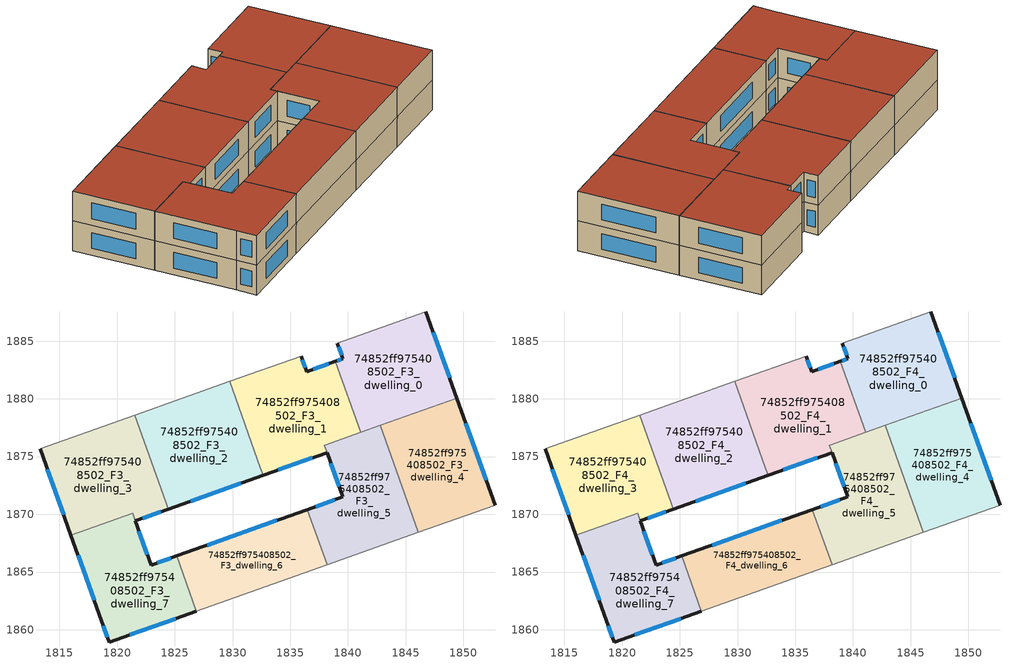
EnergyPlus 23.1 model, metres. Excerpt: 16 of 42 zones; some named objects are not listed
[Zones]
74852ff975408502_F3_dwelling_0
 floor to 74852ff975408502_F2_dwelling_0 (EU_floor_Construction): 1846.75,1887.54 1849.42,1880.05 1841.08,1877.09 1838.9,1883.24 1839.55,1883.47 1839.07,1884.81 z9
 wall outside (EU_wall_Construction): 1849.42,1880.05 1846.75,1887.54 / 1839.07,1884.81 1839.55,1883.47 1838.9,1883.24 z9:12
 wall to 74852ff975408502_F3_dwelling_1 (EU_wall_Construction): 1838.9,1883.24 1841.08,1877.09 z9:12
 wall adiabatic (EU_wall_Construction): 1846.75,1887.54 1839.07,1884.81 z9:12
 wall to 74852ff975408502_F3_dwelling_4 (EU_wall_Construction): 1842.8,1877.7 1849.42,1880.05 z9:12
 wall to 74852ff975408502_F3_dwelling_5 (EU_wall_Construction): 1841.08,1877.09 1842.8,1877.7 z9:12
 window (EU_Window_Construction): 1848.8,1881.81 1847.38,1885.78 / 1839.4,1883.42 1839.05,1883.29 / 1839.18,1884.49 1839.44,1883.78 z9.7:11.3
74852ff975408502_F3_dwelling_1
 floor to 74852ff975408502_F2_dwelling_1 (EU_floor_Construction): 1838.9,1883.24 1841.08,1877.09 1837.96,1875.98 1838.19,1875.34 1832.65,1873.37 1832.42,1874.02 1829.76,1881.5 1835.93,1883.69 1836.41,1882.36 z9
 wall outside (EU_wall_Construction): 1838.9,1883.24 1836.41,1882.36 1835.93,1883.69 / 1832.65,1873.38 1838.19,1875.34 z9:12
 wall adiabatic (EU_wall_Construction): 1835.93,1883.69 1829.76,1881.5 z9:12
 wall to 74852ff975408502_F3_dwelling_5 (EU_wall_Construction): 1838.19,1875.34 1837.96,1875.98 / 1837.97,1875.99 1841.08,1877.09 z9:12
 wall to 74852ff975408502_F3_dwelling_2 (EU_wall_Construction): 1829.76,1881.5 1832.42,1874.02 / 1832.42,1874.01 1832.65,1873.37 z9:12
 window (EU_Window_Construction): 1836.3,1882.67 1836.05,1883.38 / 1838.32,1883.03 1837,1882.57 / 1833.95,1873.84 1836.89,1874.88 z9.7:11.3
74852ff975408502_F3_dwelling_2
 floor to 74852ff975408502_F2_dwelling_2 (EU_floor_Construction): 1829.76,1881.5 1832.65,1873.37 1824.44,1870.46 1821.55,1878.59 z9
 wall outside (EU_wall_Construction): 1824.44,1870.46 1832.65,1873.37 z9:12
 wall adiabatic (EU_wall_Construction): 1829.76,1881.5 1821.55,1878.59 z9:12
 wall to 74852ff975408502_F3_dwelling_3 (EU_wall_Construction): 1821.55,1878.59 1824.21,1871.1 1824.43,1870.46 z9:12
 window (EU_Window_Construction): 1826.37,1871.14 1830.72,1872.69 z9.7:11.3
74852ff975408502_F3_dwelling_3
 floor to 74852ff975408502_F2_dwelling_3 (EU_floor_Construction): 1821.55,1878.59 1824.43,1870.46 1821.57,1869.44 1821.34,1870.08 1816,1868.18 1813.32,1875.67 z9
 wall outside (EU_wall_Construction): 1813.32,1875.67 1816,1868.18 / 1821.57,1869.44 1824.43,1870.46 z9:12
 wall to 74852ff975408502_F3_dwelling_7 (EU_wall_Construction): 1816,1868.18 1821.34,1870.08 1821.57,1869.44 z9:12
 wall adiabatic (EU_wall_Construction): 1821.55,1878.59 1813.32,1875.67 z9:12
 window (EU_Window_Construction): 1813.95,1873.91 1815.37,1869.94 / 1822.24,1869.68 1823.76,1870.22 z9.7:11.3
74852ff975408502_F3_dwelling_4
 floor to 74852ff975408502_F2_dwelling_4 (EU_floor_Construction): 1849.42,1880.05 1852.73,1870.79 1846.09,1868.43 1842.8,1877.7 z9
 wall outside (EU_wall_Construction): 1852.73,1870.79 1849.42,1880.05 z9:12
 wall to 74852ff975408502_F3_dwelling_5 (EU_wall_Construction): 1842.8,1877.7 1846.09,1868.43 z9:12
 wall adiabatic (EU_wall_Construction): 1846.09,1868.43 1852.73,1870.79 z9:12
 window (EU_Window_Construction): 1851.95,1872.96 1850.2,1877.88 z9.7:11.3
74852ff975408502_F3_dwelling_5
 floor to 74852ff975408502_F2_dwelling_5 (EU_floor_Construction): 1842.8,1877.7 1846.09,1868.43 1838.18,1865.62 1836.48,1870.41 1839.56,1871.5 1837.97,1875.99 z9
 wall outside (EU_wall_Construction): 1838.19,1875.34 1839.56,1871.5 1836.48,1870.41 z9:12
 wall adiabatic (EU_wall_Construction): 1838.18,1865.62 1846.09,1868.43 z9:12
 wall to 74852ff975408502_F3_dwelling_6 (EU_wall_Construction): 1836.48,1870.41 1838.18,1865.62 z9:12
 window (EU_Window_Construction): 1838.51,1874.44 1839.24,1872.4 / 1838.83,1871.25 1837.2,1870.67 z9.7:11.3
74852ff975408502_F3_dwelling_6
 floor to 74852ff975408502_F2_dwelling_6 (EU_floor_Construction): 1836.48,1870.41 1838.18,1865.62 1826.86,1861.6 1825.16,1866.39 z9
 wall outside (EU_wall_Construction): 1836.48,1870.41 1825.16,1866.39 z9:12
 wall adiabatic (EU_wall_Construction): 1826.86,1861.6 1838.18,1865.62 z9:12
 wall to 74852ff975408502_F3_dwelling_7 (EU_wall_Construction): 1825.16,1866.39 1826.86,1861.6 z9:12
 window (EU_Window_Construction): 1833.82,1869.47 1827.82,1867.33 z9.7:11.3
74852ff975408502_F3_dwelling_7
 floor to 74852ff975408502_F2_dwelling_7 (EU_floor_Construction): 1825.16,1866.39 1826.86,1861.6 1819.31,1858.92 1818.64,1860.8 1816,1868.18 1821.34,1870.08 1822.95,1865.6 z9
 wall outside (EU_wall_Construction): 1816,1868.18 1818.64,1860.8 1819.31,1858.92 1826.86,1861.6 / 1825.16,1866.39 1822.95,1865.6 1821.57,1869.43 z9:12
 window (EU_Window_Construction): 1821.09,1859.55 1825.09,1860.97 / 1818.8,1860.36 1819.16,1859.36 / 1816.62,1866.45 1818.02,1862.54 / 1822.62,1866.5 1821.9,1868.53 / 1824.64,1866.2 1823.46,1865.79 z9.7:11.3
74852ff975408502_F4_dwelling_0
 floor to 74852ff975408502_F3_dwelling_0 (EU_floor_Construction): 1846.75,1887.54 1849.42,1880.05 1841.08,1877.09 1838.9,1883.24 1839.55,1883.47 1839.07,1884.81 z12
 wall outside (EU_wall_Construction): 1849.42,1880.05 1846.75,1887.54 / 1839.07,1884.81 1839.55,1883.47 1838.9,1883.24 z12:15
 wall to 74852ff975408502_F4_dwelling_1 (EU_wall_Construction): 1838.9,1883.24 1841.08,1877.09 z12:15
 wall adiabatic (EU_wall_Construction): 1846.75,1887.54 1839.07,1884.81 z12:15
 wall to 74852ff975408502_F4_dwelling_4 (EU_wall_Construction): 1842.8,1877.7 1849.42,1880.05 z12:15
 wall to 74852ff975408502_F4_dwelling_5 (EU_wall_Construction): 1841.08,1877.09 1842.8,1877.7 z12:15
 window (EU_Window_Construction): 1848.8,1881.81 1847.38,1885.78 / 1839.4,1883.42 1839.05,1883.29 / 1839.18,1884.49 1839.44,1883.78 z12.7:14.3
 roof outside (EU_roof_Construction): 1849.42,1880.05 1846.75,1887.54 1839.07,1884.81 1839.55,1883.47 1838.9,1883.24 1841.08,1877.09 z15
74852ff975408502_F4_dwelling_1
 floor to 74852ff975408502_F3_dwelling_1 (EU_floor_Construction): 1838.9,1883.24 1841.08,1877.09 1837.96,1875.98 1838.19,1875.34 1832.65,1873.37 1832.42,1874.02 1829.76,1881.5 1835.93,1883.69 1836.41,1882.36 z12
 wall outside (EU_wall_Construction): 1838.9,1883.24 1836.41,1882.36 1835.93,1883.69 / 1832.65,1873.38 1838.19,1875.34 z12:15
 wall adiabatic (EU_wall_Construction): 1835.93,1883.69 1829.76,1881.5 z12:15
 wall to 74852ff975408502_F4_dwelling_5 (EU_wall_Construction): 1838.19,1875.34 1837.96,1875.98 / 1837.97,1875.99 1841.08,1877.09 z12:15
 wall to 74852ff975408502_F4_dwelling_2 (EU_wall_Construction): 1829.76,1881.5 1832.42,1874.02 / 1832.42,1874.01 1832.65,1873.37 z12:15
 window (EU_Window_Construction): 1836.3,1882.67 1836.05,1883.38 / 1838.32,1883.03 1837,1882.57 / 1833.95,1873.84 1836.89,1874.88 z12.7:14.3
 roof outside (EU_roof_Construction): 1838.19,1875.34 1837.96,1875.98 1841.08,1877.09 1838.9,1883.24 1836.41,1882.36 1835.93,1883.69 1829.76,1881.5 1832.42,1874.02 1832.65,1873.37 z15
74852ff975408502_F4_dwelling_2
 floor to 74852ff975408502_F3_dwelling_2 (EU_floor_Construction): 1829.76,1881.5 1832.65,1873.37 1824.44,1870.46 1821.55,1878.59 z12
 wall outside (EU_wall_Construction): 1824.44,1870.46 1832.65,1873.37 z12:15
 wall adiabatic (EU_wall_Construction): 1829.76,1881.5 1821.55,1878.59 z12:15
 wall to 74852ff975408502_F4_dwelling_3 (EU_wall_Construction): 1821.55,1878.59 1824.21,1871.1 1824.43,1870.46 z12:15
 window (EU_Window_Construction): 1826.37,1871.14 1830.72,1872.69 z12.7:14.3
 roof outside (EU_roof_Construction): 1832.65,1873.37 1829.76,1881.5 1821.55,1878.59 1824.43,1870.46 z15
74852ff975408502_F4_dwelling_3
 floor to 74852ff975408502_F3_dwelling_3 (EU_floor_Construction): 1821.55,1878.59 1824.43,1870.46 1821.57,1869.44 1821.34,1870.08 1816,1868.18 1813.32,1875.67 z12
 wall outside (EU_wall_Construction): 1813.32,1875.67 1816,1868.18 / 1821.57,1869.44 1824.43,1870.46 z12:15
 wall to 74852ff975408502_F4_dwelling_7 (EU_wall_Construction): 1816,1868.18 1821.34,1870.08 1821.57,1869.44 z12:15
 wall adiabatic (EU_wall_Construction): 1821.55,1878.59 1813.32,1875.67 z12:15
 window (EU_Window_Construction): 1813.95,1873.91 1815.37,1869.94 / 1822.24,1869.68 1823.76,1870.22 z12.7:14.3
 roof outside (EU_roof_Construction): 1824.43,1870.46 1821.55,1878.59 1813.32,1875.67 1816,1868.18 1821.34,1870.08 1821.57,1869.44 z15
74852ff975408502_F4_dwelling_4
 floor to 74852ff975408502_F3_dwelling_4 (EU_floor_Construction): 1849.42,1880.05 1852.73,1870.79 1846.09,1868.43 1842.8,1877.7 z12
 wall outside (EU_wall_Construction): 1852.73,1870.79 1849.42,1880.05 z12:15
 wall to 74852ff975408502_F4_dwelling_5 (EU_wall_Construction): 1842.8,1877.7 1846.09,1868.43 z12:15
 wall adiabatic (EU_wall_Construction): 1846.09,1868.43 1852.73,1870.79 z12:15
 window (EU_Window_Construction): 1851.95,1872.96 1850.2,1877.88 z12.7:14.3
 roof outside (EU_roof_Construction): 1852.73,1870.79 1849.42,1880.05 1842.8,1877.7 1846.09,1868.43 z15
74852ff975408502_F4_dwelling_5
 floor to 74852ff975408502_F3_dwelling_5 (EU_floor_Construction): 1842.8,1877.7 1846.09,1868.43 1838.18,1865.62 1836.48,1870.41 1839.56,1871.5 1837.97,1875.99 z12
 wall outside (EU_wall_Construction): 1838.19,1875.34 1839.56,1871.5 1836.48,1870.41 z12:15
 wall adiabatic (EU_wall_Construction): 1838.18,1865.62 1846.09,1868.43 z12:15
 wall to 74852ff975408502_F4_dwelling_6 (EU_wall_Construction): 1836.48,1870.41 1838.18,1865.62 z12:15
 window (EU_Window_Construction): 1838.51,1874.44 1839.24,1872.4 / 1838.83,1871.25 1837.2,1870.67 z12.7:14.3
 roof outside (EU_roof_Construction): 1846.09,1868.43 1842.8,1877.7 1837.97,1875.99 1839.56,1871.5 1836.48,1870.41 1838.18,1865.62 z15
74852ff975408502_F4_dwelling_6
 floor to 74852ff975408502_F3_dwelling_6 (EU_floor_Construction): 1836.48,1870.41 1838.18,1865.62 1826.86,1861.6 1825.16,1866.39 z12
 wall outside (EU_wall_Construction): 1836.48,1870.41 1825.16,1866.39 z12:15
 wall adiabatic (EU_wall_Construction): 1826.86,1861.6 1838.18,1865.62 z12:15
 wall to 74852ff975408502_F4_dwelling_7 (EU_wall_Construction): 1825.16,1866.39 1826.86,1861.6 z12:15
 window (EU_Window_Construction): 1833.82,1869.47 1827.82,1867.33 z12.7:14.3
 roof outside (EU_roof_Construction): 1838.18,1865.62 1836.48,1870.41 1825.16,1866.39 1826.86,1861.6 z15
74852ff975408502_F4_dwelling_7
 floor to 74852ff975408502_F3_dwelling_7 (EU_floor_Construction): 1825.16,1866.39 1826.86,1861.6 1819.31,1858.92 1818.64,1860.8 1816,1868.18 1821.34,1870.08 1822.95,1865.6 z12
 wall outside (EU_wall_Construction): 1816,1868.18 1818.64,1860.8 1819.31,1858.92 1826.86,1861.6 / 1825.16,1866.39 1822.95,1865.6 1821.57,1869.43 z12:15
 window (EU_Window_Construction): 1821.09,1859.55 1825.09,1860.97 / 1818.8,1860.36 1819.16,1859.36 / 1816.62,1866.45 1818.02,1862.54 / 1822.62,1866.5 1821.9,1868.53 / 1824.64,1866.2 1823.46,1865.79 z12.7:14.3
 roof outside (EU_roof_Construction): 1826.86,1861.6 1825.16,1866.39 1822.95,1865.6 1821.34,1870.08 1816,1868.18 1818.64,1860.8 1819.31,1858.92 z15
[Building]
EU S2 Campaign: North Axis=0; Terrain=City; Solar Distribution=FullExterior
[Site:Location]
Budapest.Ferenc.Liszt.Intl.AP: Latitude=47.437; Longitude=19.256; Time Zone=1; Elevation=185
[SizingPeriod:WeatherFileDays]
AnnualSizingPeriod: Begin Month=1; Begin Day of Month=1; End Month=12; End Day of Month=31; Day of Week for Start Day=Monday; Use Weather File Daylight Saving Period=No; Use Weather File Rain and Snow Indicators=No
[MATERIAL]
EU_InternalMass_Material: Roughness=MediumRough; Thickness=0.1; Conductivity=1; Density=1800; Specific Heat=900; Thermal Absorptance=0.9; Solar Absorptance=0.7; Visible Absorptance=0.7
[MATERIAL:NOMASS] Roughness=MediumRough; Thermal Absorptance=0.9; Solar Absorptance=0.7; Visible Absorptance=0.7
Name | Thermal Resistance
EU_wall_NoMass | 0.832559
EU_roof_NoMass | 1.39638
EU_floor_NoMass | 0.872794
[WINDOWMATERIAL:SIMPLEGLAZINGSYSTEM]
EU_Window_SimpleGlazing: UFactor=2.79869; Solar Heat Gain Coefficient=0.75; Visible Transmittance=0.75
[CONSTRUCTION]
EU_wall_Construction: EU_wall_NoMass
EU_roof_Construction: EU_roof_NoMass
EU_floor_Construction: EU_floor_NoMass
EU_Window_Construction: EU_Window_SimpleGlazing
EU_InternalMass_Construction: EU_InternalMass_Material
[ZONE] Type=1; Multiplier=1; Ceiling Height=autocalculate; Floor Area=autocalculate; Part of Total Floor Area=Yes
Name | Volume
74852ff975408502_F3_dwelling_0; 74852ff975408502_F4_dwelling_0 | 207.826
74852ff975408502_F3_dwelling_1; 74852ff975408502_F4_dwelling_1 | 219.871
74852ff975408502_F3_dwelling_2; 74852ff975408502_F4_dwelling_2 | 225.53
74852ff975408502_F3_dwelling_3; 74852ff975408502_F4_dwelling_3 | 214.062
74852ff975408502_F3_dwelling_4; 74852ff975408502_F4_dwelling_4 | 207.803
74852ff975408502_F3_dwelling_5; 74852ff975408502_F4_dwelling_5 | 201.12
74852ff975408502_F3_dwelling_6; 74852ff975408502_F4_dwelling_6 | 183.241
74852ff975408502_F3_dwelling_7; 74852ff975408502_F4_dwelling_7 | 202.949
[INTERNALMASS] Construction=EU_InternalMass_Construction
Name | Zone or ZoneList | Surface Area
74852ff975408502_F3_dwelling_0_EU_InternalMass | 74852ff975408502_F3_dwelling_0 | 69.2753
74852ff975408502_F3_dwelling_1_EU_InternalMass | 74852ff975408502_F3_dwelling_1 | 73.2923
74852ff975408502_F3_dwelling_2_EU_InternalMass | 74852ff975408502_F3_dwelling_2 | 75.2138
74852ff975408502_F3_dwelling_3_EU_InternalMass | 74852ff975408502_F3_dwelling_3 | 71.355
74852ff975408502_F3_dwelling_4_EU_InternalMass | 74852ff975408502_F3_dwelling_4 | 69.2677
74852ff975408502_F3_dwelling_5_EU_InternalMass | 74852ff975408502_F3_dwelling_5 | 67.0515
74852ff975408502_F3_dwelling_6_EU_InternalMass | 74852ff975408502_F3_dwelling_6 | 61.0803
74852ff975408502_F3_dwelling_7_EU_InternalMass | 74852ff975408502_F3_dwelling_7 | 67.6632
74852ff975408502_F4_dwelling_0_EU_InternalMass | 74852ff975408502_F4_dwelling_0 | 69.2753
74852ff975408502_F4_dwelling_1_EU_InternalMass | 74852ff975408502_F4_dwelling_1 | 73.2923
74852ff975408502_F4_dwelling_2_EU_InternalMass | 74852ff975408502_F4_dwelling_2 | 75.2138
74852ff975408502_F4_dwelling_3_EU_InternalMass | 74852ff975408502_F4_dwelling_3 | 71.355
74852ff975408502_F4_dwelling_4_EU_InternalMass | 74852ff975408502_F4_dwelling_4 | 69.2677
74852ff975408502_F4_dwelling_5_EU_InternalMass | 74852ff975408502_F4_dwelling_5 | 67.0515
74852ff975408502_F4_dwelling_6_EU_InternalMass | 74852ff975408502_F4_dwelling_6 | 61.0803
74852ff975408502_F4_dwelling_7_EU_InternalMass | 74852ff975408502_F4_dwelling_7 | 67.6632
[OTHEREQUIPMENT] Fuel Type=Electricity; Design Level Calculation Method=Watts/Area; Power per Zone Floor Area=1; Fraction Latent=0; Fraction Radiant=0; Fraction Lost=0; Carbon Dioxide Generation Rate=0; EndUse Subcategory=EU_Step8_InternalGains
Name | Zone or ZoneList or Space or SpaceList | Schedule
EU_Step8_InternalGain_74852ff975408502_F3_dwelling_0_f000 | 74852ff975408502_F3_dwelling_0 | EU_Step8_GainSchedule_74852ff975408502_F3_dwelling_0_f000
EU_Step8_InternalGain_74852ff975408502_F3_dwelling_1_f000 | 74852ff975408502_F3_dwelling_1 | EU_Step8_GainSchedule_74852ff975408502_F3_dwelling_1_f000
EU_Step8_InternalGain_74852ff975408502_F3_dwelling_2_f000 | 74852ff975408502_F3_dwelling_2 | EU_Step8_GainSchedule_74852ff975408502_F3_dwelling_2_f000
EU_Step8_InternalGain_74852ff975408502_F3_dwelling_3_f000 | 74852ff975408502_F3_dwelling_3 | EU_Step8_GainSchedule_74852ff975408502_F3_dwelling_3_f000
EU_Step8_InternalGain_74852ff975408502_F3_dwelling_4_f000 | 74852ff975408502_F3_dwelling_4 | EU_Step8_GainSchedule_74852ff975408502_F3_dwelling_4_f000
EU_Step8_InternalGain_74852ff975408502_F3_dwelling_5_f000 | 74852ff975408502_F3_dwelling_5 | EU_Step8_GainSchedule_74852ff975408502_F3_dwelling_5_f000
EU_Step8_InternalGain_74852ff975408502_F3_dwelling_6_f000 | 74852ff975408502_F3_dwelling_6 | EU_Step8_GainSchedule_74852ff975408502_F3_dwelling_6_f000
EU_Step8_InternalGain_74852ff975408502_F3_dwelling_7_f000 | 74852ff975408502_F3_dwelling_7 | EU_Step8_GainSchedule_74852ff975408502_F3_dwelling_7_f000
EU_Step8_InternalGain_74852ff975408502_F4_dwelling_0_f000 | 74852ff975408502_F4_dwelling_0 | EU_Step8_GainSchedule_74852ff975408502_F4_dwelling_0_f000
EU_Step8_InternalGain_74852ff975408502_F4_dwelling_1_f000 | 74852ff975408502_F4_dwelling_1 | EU_Step8_GainSchedule_74852ff975408502_F4_dwelling_1_f000
EU_Step8_InternalGain_74852ff975408502_F4_dwelling_2_f000 | 74852ff975408502_F4_dwelling_2 | EU_Step8_GainSchedule_74852ff975408502_F4_dwelling_2_f000
EU_Step8_InternalGain_74852ff975408502_F4_dwelling_3_f000 | 74852ff975408502_F4_dwelling_3 | EU_Step8_GainSchedule_74852ff975408502_F4_dwelling_3_f000
EU_Step8_InternalGain_74852ff975408502_F4_dwelling_4_f000 | 74852ff975408502_F4_dwelling_4 | EU_Step8_GainSchedule_74852ff975408502_F4_dwelling_4_f000
EU_Step8_InternalGain_74852ff975408502_F4_dwelling_5_f000 | 74852ff975408502_F4_dwelling_5 | EU_Step8_GainSchedule_74852ff975408502_F4_dwelling_5_f000
EU_Step8_InternalGain_74852ff975408502_F4_dwelling_6_f000 | 74852ff975408502_F4_dwelling_6 | EU_Step8_GainSchedule_74852ff975408502_F4_dwelling_6_f000
EU_Step8_InternalGain_74852ff975408502_F4_dwelling_7_f000 | 74852ff975408502_F4_dwelling_7 | EU_Step8_GainSchedule_74852ff975408502_F4_dwelling_7_f000
[ZONEVENTILATION:DESIGNFLOWRATE] Schedule=EU_AlwaysOn; Design Flow Rate Calculation Method=AirChanges/Hour; Air Changes per Hour=0.475469; Ventilation Type=Natural; Fan Pressure Rise=0; Fan Total Efficiency=1; Constant Term Coefficient=1; Temperature Term Coefficient=0; Velocity Term Coefficient=0; Velocity Squared Term Coefficient=0; Minimum Indoor Temperature=-100; Maximum Indoor Temperature=100; Delta Temperature=-100; Minimum Outdoor Temperature=-100; Maximum Outdoor Temperature=100; Maximum Wind Speed=40
Name | Zone or ZoneList or Space or SpaceList
EU_ConstantAir_74852ff975408502_F3_dwelling_0 | 74852ff975408502_F3_dwelling_0
EU_ConstantAir_74852ff975408502_F3_dwelling_1 | 74852ff975408502_F3_dwelling_1
EU_ConstantAir_74852ff975408502_F3_dwelling_2 | 74852ff975408502_F3_dwelling_2
EU_ConstantAir_74852ff975408502_F3_dwelling_3 | 74852ff975408502_F3_dwelling_3
EU_ConstantAir_74852ff975408502_F3_dwelling_4 | 74852ff975408502_F3_dwelling_4
EU_ConstantAir_74852ff975408502_F3_dwelling_5 | 74852ff975408502_F3_dwelling_5
EU_ConstantAir_74852ff975408502_F3_dwelling_6 | 74852ff975408502_F3_dwelling_6
EU_ConstantAir_74852ff975408502_F3_dwelling_7 | 74852ff975408502_F3_dwelling_7
EU_ConstantAir_74852ff975408502_F4_dwelling_0 | 74852ff975408502_F4_dwelling_0
EU_ConstantAir_74852ff975408502_F4_dwelling_1 | 74852ff975408502_F4_dwelling_1
EU_ConstantAir_74852ff975408502_F4_dwelling_2 | 74852ff975408502_F4_dwelling_2
EU_ConstantAir_74852ff975408502_F4_dwelling_3 | 74852ff975408502_F4_dwelling_3
EU_ConstantAir_74852ff975408502_F4_dwelling_4 | 74852ff975408502_F4_dwelling_4
EU_ConstantAir_74852ff975408502_F4_dwelling_5 | 74852ff975408502_F4_dwelling_5
EU_ConstantAir_74852ff975408502_F4_dwelling_6 | 74852ff975408502_F4_dwelling_6
EU_ConstantAir_74852ff975408502_F4_dwelling_7 | 74852ff975408502_F4_dwelling_7
[HVACTEMPLATE:ZONE:IDEALLOADSAIRSYSTEM] System Availability Schedule=EU_AlwaysOn; Maximum Heating Supply Air Temperature=50; Minimum Cooling Supply Air Temperature=13; Maximum Heating Supply Air Humidity Ratio=0.0156; Minimum Cooling Supply Air Humidity Ratio=0.0077; Heating Limit=NoLimit; Cooling Limit=NoLimit; Heating Availability Schedule=EU_AlwaysOn; Cooling Availability Schedule=EU_CoolingOff; Dehumidification Control Type=ConstantSensibleHeatRatio; Cooling Sensible Heat Ratio=0.7; Dehumidification Setpoint=60; Humidification Control Type=None; Humidification Setpoint=30; Outdoor Air Method=None; Outdoor Air Flow Rate per Person=0.00944; Outdoor Air Flow Rate per Zone Floor Area=0; Outdoor Air Flow Rate per Zone=0; Demand Controlled Ventilation Type=None; Outdoor Air Economizer Type=NoEconomizer; Heat Recovery Type=None; Sensible Heat Recovery Effectiveness=0.7; Latent Heat Recovery Effectiveness=0.65
Name | Template Thermostat
74852ff975408502_F3_dwelling_0 | EU_HeatOnly_74852ff975408502_F3_dwelling_0
74852ff975408502_F3_dwelling_1 | EU_HeatOnly_74852ff975408502_F3_dwelling_1
74852ff975408502_F3_dwelling_2 | EU_HeatOnly_74852ff975408502_F3_dwelling_2
74852ff975408502_F3_dwelling_3 | EU_HeatOnly_74852ff975408502_F3_dwelling_3
74852ff975408502_F3_dwelling_4 | EU_HeatOnly_74852ff975408502_F3_dwelling_4
74852ff975408502_F3_dwelling_5 | EU_HeatOnly_74852ff975408502_F3_dwelling_5
74852ff975408502_F3_dwelling_6 | EU_HeatOnly_74852ff975408502_F3_dwelling_6
74852ff975408502_F3_dwelling_7 | EU_HeatOnly_74852ff975408502_F3_dwelling_7
74852ff975408502_F4_dwelling_0 | EU_HeatOnly_74852ff975408502_F4_dwelling_0
74852ff975408502_F4_dwelling_1 | EU_HeatOnly_74852ff975408502_F4_dwelling_1
74852ff975408502_F4_dwelling_2 | EU_HeatOnly_74852ff975408502_F4_dwelling_2
74852ff975408502_F4_dwelling_3 | EU_HeatOnly_74852ff975408502_F4_dwelling_3
74852ff975408502_F4_dwelling_4 | EU_HeatOnly_74852ff975408502_F4_dwelling_4
74852ff975408502_F4_dwelling_5 | EU_HeatOnly_74852ff975408502_F4_dwelling_5
74852ff975408502_F4_dwelling_6 | EU_HeatOnly_74852ff975408502_F4_dwelling_6
74852ff975408502_F4_dwelling_7 | EU_HeatOnly_74852ff975408502_F4_dwelling_7
[SIZING:ZONE] Zone Cooling Design Supply Air Temperature Input Method=SupplyAirTemperature; Zone Cooling Design Supply Air Temperature=13; Zone Heating Design Supply Air Temperature Input Method=SupplyAirTemperature; Zone Heating Design Supply Air Temperature=50; Zone Cooling Design Supply Air Humidity Ratio=0.008; Zone Heating Design Supply Air Humidity Ratio=0.008; Cooling Design Air Flow Method=DesignDay; Cooling Design Air Flow Rate=0; Cooling Minimum Air Flow per Zone Floor Area=0.000762; Cooling Minimum Air Flow=0; Cooling Minimum Air Flow Fraction=0.2; Heating Design Air Flow Method=DesignDay; Heating Design Air Flow Rate=0; Heating Maximum Air Flow per Zone Floor Area=0.002032; Heating Maximum Air Flow=0.141576; Heating Maximum Air Flow Fraction=0.3; Account for Dedicated Outdoor Air System=No; Dedicated Outdoor Air System Control Strategy=NeutralSupplyAir; Dedicated Outdoor Air Low Setpoint Temperature for Design=autosize; Dedicated Outdoor Air High Setpoint Temperature for Design=autosize; Zone Load Sizing Method=Sensible Load Only No Latent Load; Zone Latent Cooling Design Supply Air Humidity Ratio Input Method=HumidityRatioDifference; Zone Cooling Design Supply Air Humidity Ratio Difference=0.005; Zone Latent Heating Design Supply Air Humidity Ratio Input Method=HumidityRatioDifference; Zone Humidification Design Supply Air Humidity Ratio Difference=0.005
74852ff975408502_F3_dwelling_0; 74852ff975408502_F3_dwelling_1; 74852ff975408502_F3_dwelling_2; 74852ff975408502_F3_dwelling_3; 74852ff975408502_F3_dwelling_4; 74852ff975408502_F3_dwelling_5; 74852ff975408502_F3_dwelling_6; 74852ff975408502_F3_dwelling_7; 74852ff975408502_F4_dwelling_0; 74852ff975408502_F4_dwelling_1; 74852ff975408502_F4_dwelling_2; 74852ff975408502_F4_dwelling_3; 74852ff975408502_F4_dwelling_4; 74852ff975408502_F4_dwelling_5; 74852ff975408502_F4_dwelling_6; 74852ff975408502_F4_dwelling_7
[SCHEDULE:CONSTANT]
Name | Hourly Value
EU_AlwaysOn | 1
EU_CoolingOff | 0
[SCHEDULE:FILE] Column Number=1; Rows to Skip at Top=0; Number of Hours of Data=8760; Column Separator=Comma; Interpolate to Timestep=No; Minutes per Item=60; Adjust Schedule for Daylight Savings=Yes
Name | File
EU_Step8_GainSchedule_74852ff975408502_F3_dwelling_0_f000 | ../../schedules/74852ff975408502/74852ff975408502_F3_dwelling_0_f000_gain.csv
EU_Step8_GainSchedule_74852ff975408502_F3_dwelling_1_f000 | ../../schedules/74852ff975408502/74852ff975408502_F3_dwelling_1_f000_gain.csv
EU_Step8_GainSchedule_74852ff975408502_F3_dwelling_2_f000 | ../../schedules/74852ff975408502/74852ff975408502_F3_dwelling_2_f000_gain.csv
EU_Step8_GainSchedule_74852ff975408502_F3_dwelling_3_f000 | ../../schedules/74852ff975408502/74852ff975408502_F3_dwelling_3_f000_gain.csv
EU_Step8_GainSchedule_74852ff975408502_F3_dwelling_4_f000 | ../../schedules/74852ff975408502/74852ff975408502_F3_dwelling_4_f000_gain.csv
EU_Step8_GainSchedule_74852ff975408502_F3_dwelling_5_f000 | ../../schedules/74852ff975408502/74852ff975408502_F3_dwelling_5_f000_gain.csv
EU_Step8_GainSchedule_74852ff975408502_F3_dwelling_6_f000 | ../../schedules/74852ff975408502/74852ff975408502_F3_dwelling_6_f000_gain.csv
EU_Step8_GainSchedule_74852ff975408502_F3_dwelling_7_f000 | ../../schedules/74852ff975408502/74852ff975408502_F3_dwelling_7_f000_gain.csv
EU_Step8_GainSchedule_74852ff975408502_F4_dwelling_0_f000 | ../../schedules/74852ff975408502/74852ff975408502_F4_dwelling_0_f000_gain.csv
EU_Step8_GainSchedule_74852ff975408502_F4_dwelling_1_f000 | ../../schedules/74852ff975408502/74852ff975408502_F4_dwelling_1_f000_gain.csv
EU_Step8_GainSchedule_74852ff975408502_F4_dwelling_2_f000 | ../../schedules/74852ff975408502/74852ff975408502_F4_dwelling_2_f000_gain.csv
EU_Step8_GainSchedule_74852ff975408502_F4_dwelling_3_f000 | ../../schedules/74852ff975408502/74852ff975408502_F4_dwelling_3_f000_gain.csv
EU_Step8_GainSchedule_74852ff975408502_F4_dwelling_4_f000 | ../../schedules/74852ff975408502/74852ff975408502_F4_dwelling_4_f000_gain.csv
EU_Step8_GainSchedule_74852ff975408502_F4_dwelling_5_f000 | ../../schedules/74852ff975408502/74852ff975408502_F4_dwelling_5_f000_gain.csv
EU_Step8_GainSchedule_74852ff975408502_F4_dwelling_6_f000 | ../../schedules/74852ff975408502/74852ff975408502_F4_dwelling_6_f000_gain.csv
EU_Step8_GainSchedule_74852ff975408502_F4_dwelling_7_f000 | ../../schedules/74852ff975408502/74852ff975408502_F4_dwelling_7_f000_gain.csv
